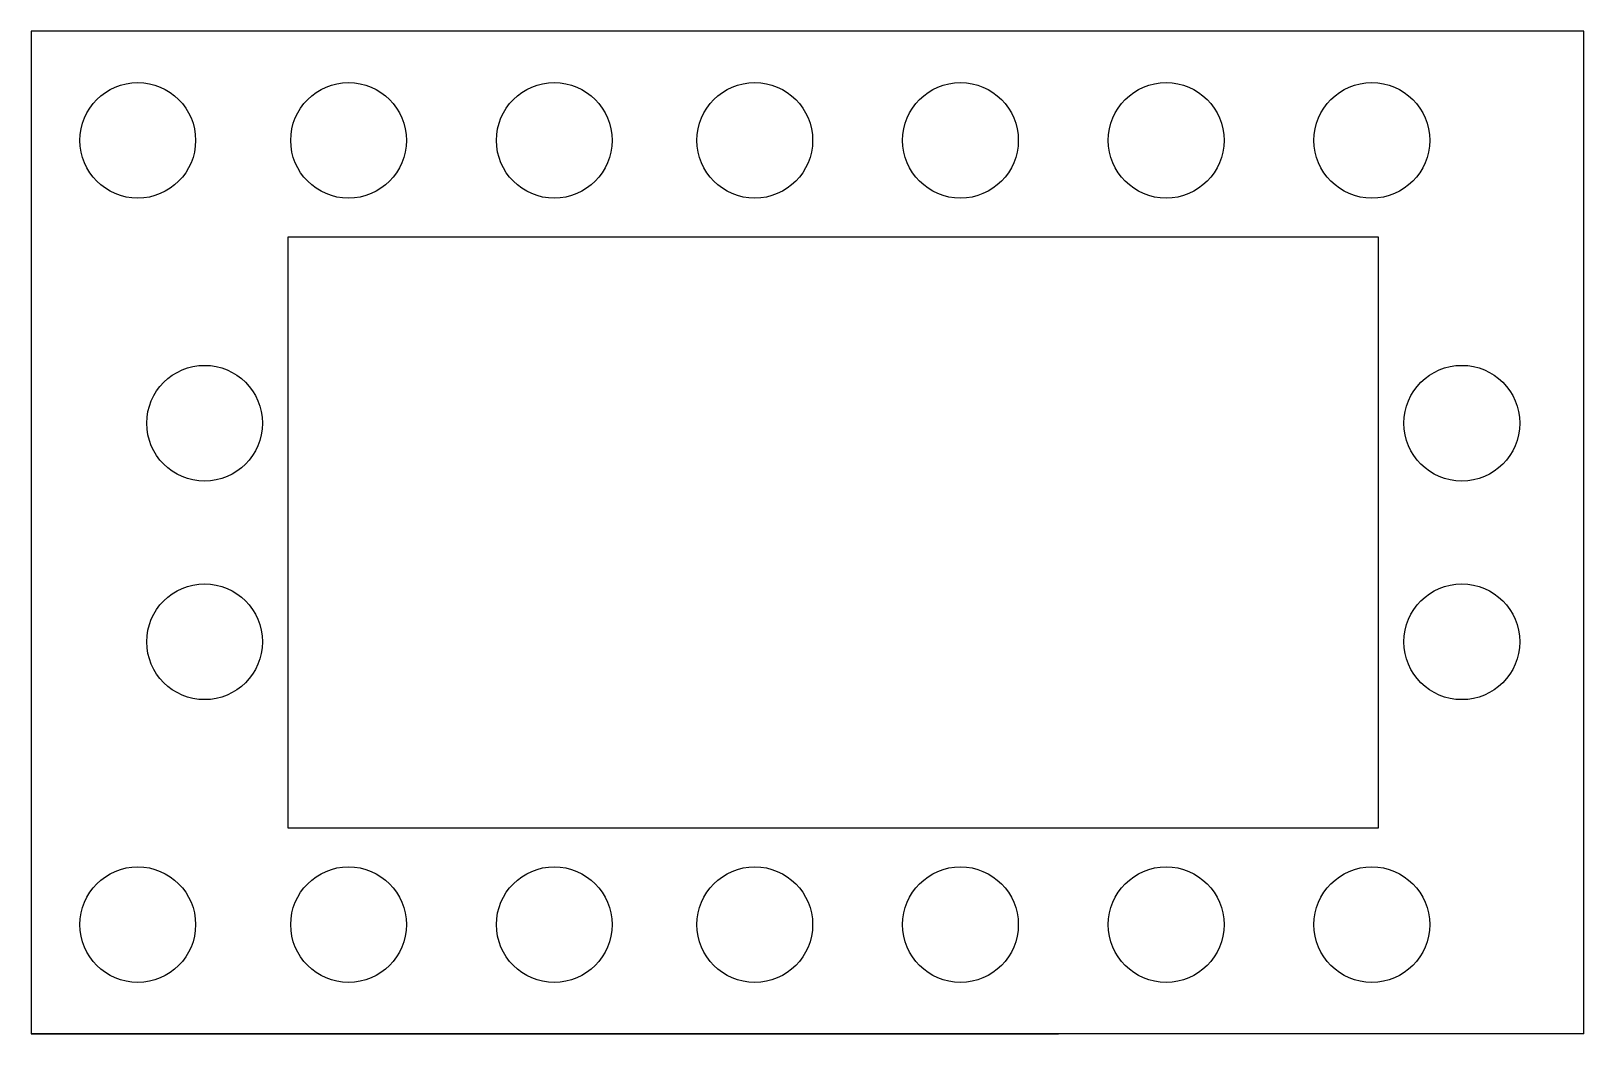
# Model space of a CAD drawing. Header units: millimetres. Extents: x 8 to 68.4, y -45.5 to -6.5.
import ezdxf

# ---------------------------------------------------------------- set-up
doc = ezdxf.new("R2010")
doc.units = ezdxf.units.MM

msp = doc.modelspace()

# ---------------------------------------------------------------- linework, layer by layer
for p, q in [((7.9752, -6.4825), (7.9752, -45.4825)), ((68.3752, -6.4825), (7.9752, -6.4825)), ((68.3752, -45.4825), (68.3752, -6.4825)), ((17.9752, -14.4825), (60.3752, -14.4825)), ((17.9752, -37.4825), (17.9752, -14.4825)), ((60.3752, -14.4825), (60.3752, -37.4825)), ((60.3752, -37.4825), (17.9752, -37.4825)), ((68.3752, -45.4825), (7.9752, -45.4825)), ((7.9752, -45.4825), (47.933, -45.4825))]:
    msp.add_line(p, q)
for centre in [(12.1252, -10.7325), (20.3252, -10.7325), (28.3252, -10.7325), (36.1252, -10.7325), (44.1252, -10.7325), (52.1252, -10.7325), (60.1252, -10.7325), (14.7252, -21.7325), (63.6252, -21.7325), (14.7252, -30.2325), (63.6252, -30.2325), (12.1252, -41.2325), (20.3252, -41.2325), (28.3252, -41.2325), (36.1252, -41.2325), (44.1252, -41.2325), (52.1252, -41.2325), (60.1252, -41.2325)]:
    msp.add_circle(centre, 2.25)

doc.saveas('drawing.dxf')
